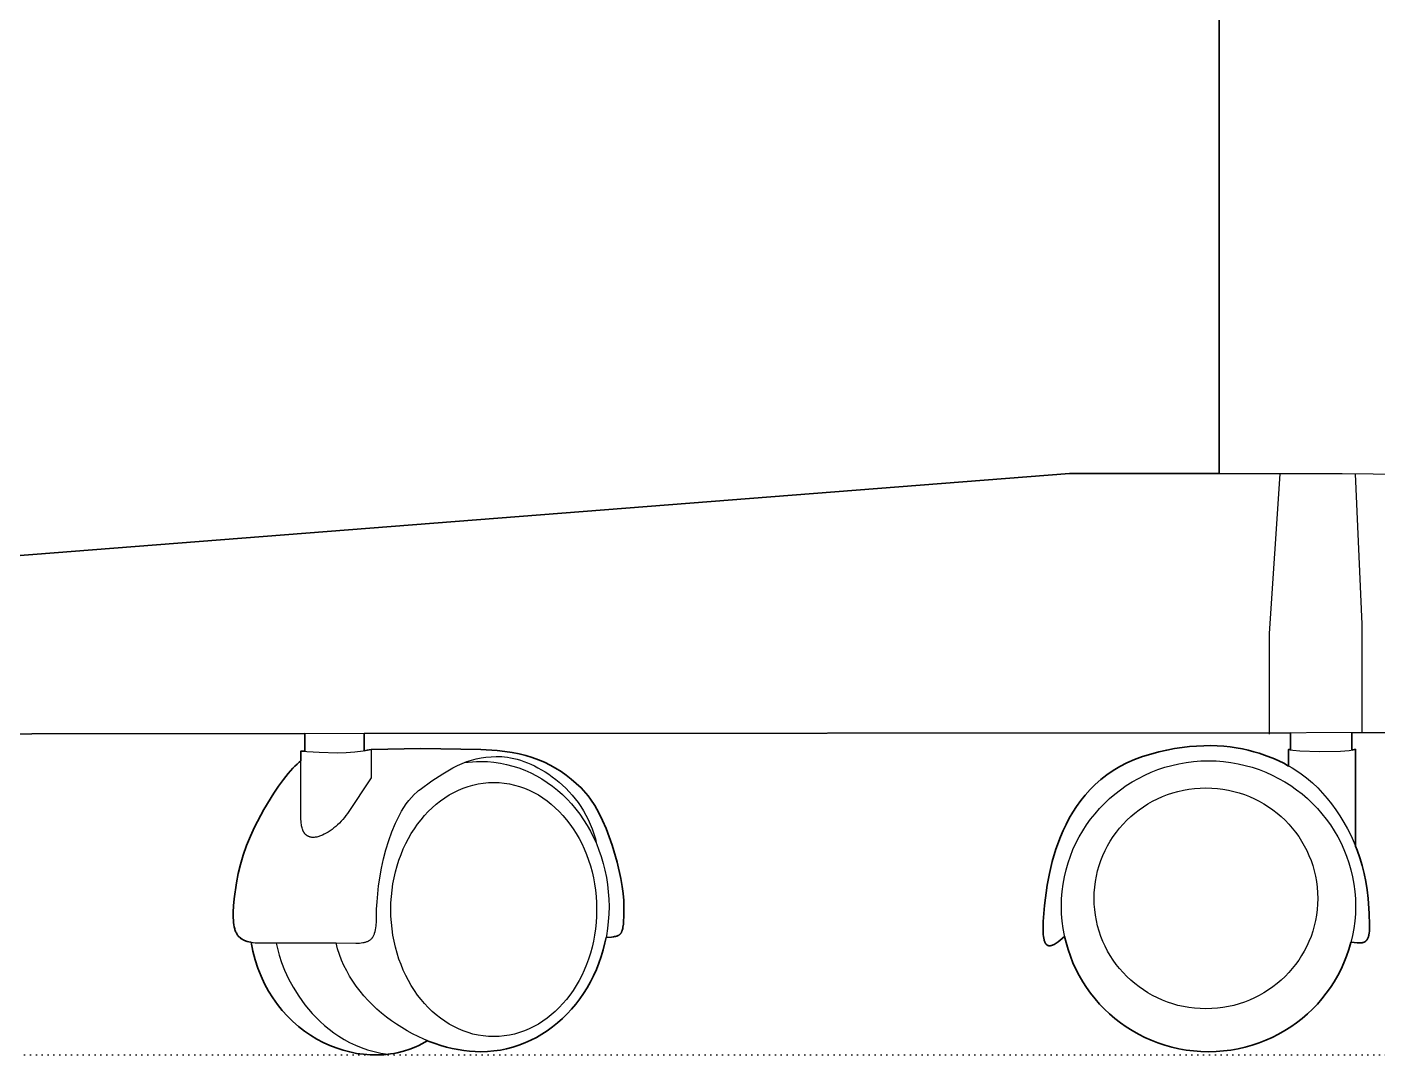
# Model space of a CAD drawing. Header units: millimetres. Extents: x 0 to 1824, y -1116 to 893.
# Drawn here: x 168.7 to 422.1, y -1115 to -922.3 of the extents above; entities that cross this region are included whole.
import ezdxf

# ---------------------------------------------------------------- set-up
doc = ezdxf.new("R2010")
doc.units = ezdxf.units.MM
doc.linetypes.add('Dots', pattern=[1, 0, -1])
doc.layers.add('Blocks', color=7, linetype='Continuous')
for name, color, linetype, lineweight, true_color in [('Blocks$Inner', 7, 'Continuous', 25, 0x007f00), ('Blocks$Outline', 7, 'Continuous', 35, 0xff3f3f), ('Groud', 7, 'Dots', 25, 0x243775)]:
    doc.layers.add(name, color=color, linetype=linetype, lineweight=lineweight, true_color=true_color)

# ---------------------------------------------------------------- blocks, each defined once
blk = doc.blocks.new('Oxford Low Office Chair Back')
at = {"layer": 'Blocks$Inner'}
for p, q in [((392.3, 109.02), (392.3, 222.69)), ((220.87, 56.92), (220.87, 60.24)), ((232, 57.03), (232, 60.24)), ((405.34, 54.16), (405.34, 57.28)), ((417.89, 57.28), (417.89, 39.14)), ((277.34, 22.04), (278.34, 22.1)), ((363.33, 22.21), (362.52, 21.53))]:
    blk.add_line(p, q, dxfattribs=at)
for points in [[(707.2, 60.63), (110.06, 60.14)], [(113.78, 89.42), (364.22, 109.02), (415.41, 109.02), (444.48, 108.71)], [(401.74, 60.14), (401.74, 79), (403.73, 108.95)], [(419.13, 60.55), (419.13, 80.73), (417.89, 108.95)], [(405.72, 57.19), (405.72, 60.38)], [(417.21, 57.16), (417.21, 60.39)], [(220.12, 55.14), (219.76, 54.86), (219.39, 54.53), (218.99, 54.15), (218.58, 53.73), (217.73, 52.77), (216.84, 51.66), (215.92, 50.41), (215, 49.05), (213.16, 46.02), (211.43, 42.71), (210.65, 40.98), (209.93, 39.23), (209.29, 37.47), (208.75, 35.71), (208.32, 33.98), (208.01, 32.28), (207.61, 29.23), (207.49, 27.92), (207.42, 26.75), (207.42, 25.71), (207.44, 25.24), (207.48, 24.8), (207.53, 24.38), (207.6, 24), (207.64, 23.81), (207.69, 23.64), (207.74, 23.47), (207.8, 23.31), (207.86, 23.15), (207.93, 23), (208, 22.86), (208.07, 22.72), (208.16, 22.59), (208.24, 22.47), (208.33, 22.35), (208.43, 22.23), (208.53, 22.13), (208.64, 22.02), (208.75, 21.93), (208.87, 21.84), (208.99, 21.75), (209.12, 21.67), (209.26, 21.59), (209.4, 21.52), (209.54, 21.46), (209.7, 21.4), (209.86, 21.34), (210.02, 21.29), (210.37, 21.2), (210.74, 21.13), (211.13, 21.07), (211.56, 21.03), (212.48, 20.99), (226.71, 20.99), (230.38, 20.96), (231.08, 20.98), (231.4, 21.01), (231.7, 21.05), (231.98, 21.1), (232.11, 21.13), (232.24, 21.16), (232.36, 21.2), (232.48, 21.24), (232.6, 21.28), (232.71, 21.33), (232.81, 21.38), (232.86, 21.41), (232.92, 21.44), (233.01, 21.5), (233.04, 21.52), (233.06, 21.53), (233.11, 21.57), (233.2, 21.64), (233.28, 21.72), (233.36, 21.8), (233.44, 21.89), (233.48, 21.94), (233.52, 21.98), (233.59, 22.08), (233.65, 22.19), (233.71, 22.3), (233.77, 22.42), (233.83, 22.55), (233.88, 22.68), (233.93, 22.82), (234.02, 23.12), (234.09, 23.45), (234.15, 23.81), (234.2, 24.21), (234.26, 25.1), (234.28, 26.14), (234.31, 27.33), (234.38, 28.67), (234.69, 31.69), (235.24, 35.02), (235.61, 36.74), (236.05, 38.46), (236.57, 40.17), (237.16, 41.84), (237.83, 43.45), (238.58, 44.97), (238.99, 45.7), (239.42, 46.39), (239.87, 47.05), (240.35, 47.68), (240.85, 48.27), (241.37, 48.82), (241.91, 49.32), (242.19, 49.55), (242.48, 49.78), (244.69, 51.37), (246.7, 52.71), (247.65, 53.28), (248.57, 53.79), (249.47, 54.25), (250.35, 54.64), (251.23, 54.98), (252.11, 55.27), (252.99, 55.5), (253.89, 55.68), (254.81, 55.81), (255.76, 55.89), (256.74, 55.93), (257.76, 55.92), (258.3, 55.88), (258.86, 55.82), (259.44, 55.72), (260.04, 55.6), (260.65, 55.44), (261.28, 55.25), (261.93, 55.03), (262.58, 54.78), (263.24, 54.5), (263.91, 54.19), (264.57, 53.84), (265.25, 53.47), (265.92, 53.06), (266.58, 52.62), (267.24, 52.16), (267.9, 51.66), (268.54, 51.13), (269.18, 50.57), (269.79, 49.98), (270.4, 49.35), (270.98, 48.7), (271.54, 48.02), (272.09, 47.3), (272.6, 46.56), (273.09, 45.78), (273.55, 44.97), (273.98, 44.13), (274.37, 43.27), (274.73, 42.37), (275.05, 41.44), (275.33, 40.48), (275.57, 39.48)], [(278.34, 22.1), (278.75, 22.15), (278.94, 22.17), (279.12, 22.21), (279.28, 22.25), (279.28, 22.25), (279.28, 22.25), (279.29, 22.25), (279.29, 22.25), (279.29, 22.25), (279.29, 22.25), (279.3, 22.25), (279.3, 22.26), (279.31, 22.26), (279.31, 22.26), (279.31, 22.26), (279.32, 22.26), (279.32, 22.26), (279.32, 22.26), (279.32, 22.26), (279.33, 22.26), (279.33, 22.26), (279.34, 22.27), (279.34, 22.27), (279.34, 22.27), (279.35, 22.27), (279.35, 22.27), (279.35, 22.27), (279.35, 22.27), (279.35, 22.27), (279.36, 22.27), (279.39, 22.29), (279.43, 22.3), (279.5, 22.33), (279.54, 22.34), (279.54, 22.34), (279.54, 22.34), (279.54, 22.34), (279.55, 22.35), (279.55, 22.35), (279.55, 22.35), (279.55, 22.35), (279.56, 22.35), (279.56, 22.35), (279.56, 22.35), (279.56, 22.35), (279.56, 22.35), (279.57, 22.35), (279.57, 22.36), (279.57, 22.36), (279.57, 22.36), (279.61, 22.37), (279.64, 22.39), (279.7, 22.43), (279.76, 22.47), (279.82, 22.51), (279.85, 22.53), (279.88, 22.55), (279.88, 22.55), (279.88, 22.56), (279.88, 22.56), (279.89, 22.56), (279.89, 22.56), (279.89, 22.56), (279.89, 22.56), (279.89, 22.56), (279.89, 22.57), (279.9, 22.57), (279.9, 22.57), (279.9, 22.57), (279.9, 22.57), (279.9, 22.57), (279.9, 22.57), (279.91, 22.58), (279.93, 22.6), (279.96, 22.63), (279.98, 22.65), (280.03, 22.71), (280.08, 22.77), (280.12, 22.83), (280.17, 22.9), (280.21, 22.97), (280.25, 23.05), (280.28, 23.13), (280.32, 23.21), (280.35, 23.3), (280.38, 23.4), (280.41, 23.5), (280.46, 23.72), (280.51, 23.95), (280.58, 24.5), (280.63, 25.15), (280.66, 25.91), (280.68, 27.81), (280.65, 28.96), (280.54, 30.23), (280.36, 31.6), (280.11, 33.05), (279.42, 36.13), (278.49, 39.31), (277.94, 40.89), (277.33, 42.44), (276.67, 43.95), (275.97, 45.38), (275.21, 46.73), (274.4, 47.96), (273.99, 48.54), (273.56, 49.08), (273.12, 49.58), (272.67, 50.05), (271.75, 50.91), (270.82, 51.71), (269.87, 52.45), (268.89, 53.14), (267.88, 53.77), (266.85, 54.34), (265.77, 54.86), (264.66, 55.33), (263.5, 55.74), (262.29, 56.11), (261.04, 56.42), (259.72, 56.69), (258.35, 56.91), (256.92, 57.08), (253.85, 57.28), (242.6, 57.46), (233.29, 57.28)], [(362.52, 21.53), (362.12, 21.22), (361.73, 20.95), (361.54, 20.83), (361.35, 20.73), (361.17, 20.64), (361.09, 20.6), (361, 20.57), (360.91, 20.54), (360.83, 20.51), (360.75, 20.49), (360.67, 20.48), (360.66, 20.48), (360.66, 20.48), (360.65, 20.48), (360.65, 20.48), (360.65, 20.48), (360.65, 20.48), (360.64, 20.48), (360.64, 20.48), (360.64, 20.47), (360.64, 20.47), (360.63, 20.47), (360.63, 20.47), (360.63, 20.47), (360.63, 20.47), (360.62, 20.47), (360.62, 20.47), (360.62, 20.47), (360.62, 20.47), (360.61, 20.47), (360.61, 20.47), (360.61, 20.47), (360.61, 20.47), (360.6, 20.47), (360.6, 20.47), (360.6, 20.47), (360.6, 20.47), (360.59, 20.47), (360.59, 20.47), (360.59, 20.47), (360.59, 20.47), (360.58, 20.47), (360.58, 20.47), (360.58, 20.47), (360.58, 20.47), (360.57, 20.47), (360.57, 20.47), (360.57, 20.47), (360.57, 20.47), (360.57, 20.47), (360.56, 20.47), (360.56, 20.47), (360.56, 20.47), (360.56, 20.47), (360.55, 20.47), (360.55, 20.47), (360.51, 20.47), (360.51, 20.47), (360.51, 20.47), (360.5, 20.47), (360.5, 20.47), (360.5, 20.47), (360.5, 20.47), (360.5, 20.47), (360.49, 20.47), (360.49, 20.47), (360.49, 20.47), (360.49, 20.47), (360.48, 20.47), (360.48, 20.47), (360.48, 20.47), (360.48, 20.47), (360.47, 20.47), (360.44, 20.47), (360.4, 20.47), (360.4, 20.47), (360.39, 20.47), (360.39, 20.47), (360.39, 20.47), (360.39, 20.47), (360.39, 20.47), (360.38, 20.47), (360.38, 20.47), (360.38, 20.47), (360.38, 20.47), (360.37, 20.48), (360.37, 20.48), (360.37, 20.48), (360.37, 20.48), (360.37, 20.48), (360.36, 20.48), (360.33, 20.48), (360.29, 20.49), (360.28, 20.49), (360.28, 20.49), (360.28, 20.49), (360.28, 20.49), (360.27, 20.5), (360.26, 20.5), (360.25, 20.5), (360.24, 20.51), (360.24, 20.51), (360.23, 20.51), (360.23, 20.51), (360.23, 20.51), (360.23, 20.51), (360.23, 20.51), (360.22, 20.51), (360.22, 20.51), (360.22, 20.51), (360.22, 20.51), (360.21, 20.51), (360.21, 20.52), (360.21, 20.52), (360.21, 20.52), (360.21, 20.52), (360.2, 20.52), (360.19, 20.52), (360.17, 20.53), (360.17, 20.53), (360.17, 20.53), (360.16, 20.53), (360.16, 20.54), (360.16, 20.54), (360.16, 20.54), (360.16, 20.54), (360.15, 20.54), (360.15, 20.54), (360.15, 20.54), (360.15, 20.54), (360.14, 20.54), (360.14, 20.54), (360.14, 20.54), (360.14, 20.55), (360.14, 20.55), (360.12, 20.56), (360.11, 20.56), (360.11, 20.56), (360.11, 20.56), (360.11, 20.56), (360.1, 20.56), (360.1, 20.56), (360.1, 20.57), (360.1, 20.57), (360.1, 20.57), (360.09, 20.57), (360.09, 20.57), (360.09, 20.57), (360.09, 20.57), (360.09, 20.57), (360.08, 20.58), (360.08, 20.58), (360.08, 20.58), (360.08, 20.58), (360.08, 20.58), (360.07, 20.58), (360.07, 20.58), (360.07, 20.58), (360.07, 20.59), (360.07, 20.59), (360.06, 20.59), (360.06, 20.59), (360.06, 20.59), (360.06, 20.59), (360.06, 20.59), (360.04, 20.6), (360.04, 20.6), (360.04, 20.61), (360.03, 20.61), (360.03, 20.61), (360.03, 20.61), (360.03, 20.61), (360.03, 20.61), (360.02, 20.61), (360.02, 20.61), (360.02, 20.62), (360.02, 20.62), (360.02, 20.62), (360.01, 20.62), (360.01, 20.62), (360.01, 20.62), (360.01, 20.63), (360, 20.63), (360, 20.63), (360, 20.63), (359.99, 20.64), (359.99, 20.64), (359.99, 20.64), (359.99, 20.64), (359.99, 20.64), (359.98, 20.64), (359.98, 20.65), (359.98, 20.65), (359.98, 20.65), (359.97, 20.65), (359.97, 20.65), (359.97, 20.66), (359.97, 20.66), (359.97, 20.66), (359.96, 20.66), (359.96, 20.66), (359.93, 20.69), (359.92, 20.69), (359.92, 20.7), (359.92, 20.7), (359.92, 20.7), (359.92, 20.7), (359.9, 20.72), (359.87, 20.75), (359.85, 20.78), (359.82, 20.81), (359.81, 20.82), (359.81, 20.82), (359.81, 20.83), (359.81, 20.83), (359.8, 20.83), (359.79, 20.85), (359.77, 20.89), (359.74, 20.93), (359.71, 20.97), (359.69, 21.01), (359.67, 21.06), (359.66, 21.06), (359.66, 21.07), (359.66, 21.07), (359.66, 21.07), (359.66, 21.07), (359.66, 21.08), (359.66, 21.08), (359.65, 21.08), (359.65, 21.09), (359.65, 21.09), (359.65, 21.09), (359.65, 21.1), (359.65, 21.1), (359.65, 21.1), (359.64, 21.1), (359.64, 21.11), (359.6, 21.21), (359.56, 21.32), (359.52, 21.44), (359.48, 21.57), (359.41, 21.86), (359.36, 22.18), (359.32, 22.55), (359.29, 22.95), (359.28, 23.89), (359.32, 25.02), (359.55, 28), (360.05, 31.84), (360.47, 33.98), (361.01, 36.23), (361.7, 38.55), (362.56, 40.89), (363.06, 42.05), (363.61, 43.21), (364.21, 44.36), (364.87, 45.49), (365.58, 46.59), (366.36, 47.67), (367.19, 48.72), (368.1, 49.73), (369.07, 50.7), (370.11, 51.62), (371.22, 52.49), (372.41, 53.31), (373.67, 54.06), (375.01, 54.75), (376.44, 55.37), (377.95, 55.92), (379.49, 56.39), (381, 56.79), (382.48, 57.14), (383.93, 57.42), (385.35, 57.64), (386.73, 57.8), (388.09, 57.91), (389.41, 57.97), (390.7, 57.98), (391.96, 57.94), (393.18, 57.86), (394.38, 57.73), (395.53, 57.56), (396.66, 57.36), (397.75, 57.12), (398.81, 56.85), (399.83, 56.55), (400.82, 56.22), (402.69, 55.49), (404.41, 54.68), (405.99, 53.8), (407.42, 52.88), (408.71, 51.94), (409.84, 50.98), (410.81, 50.05), (411.7, 49.1), (412.56, 48.1), (413.39, 47.05), (414.2, 45.94), (414.97, 44.8), (415.7, 43.6), (416.4, 42.36), (417.04, 41.08), (417.65, 39.75), (418.2, 38.38), (418.7, 36.97), (419.13, 35.52), (419.51, 34.03), (419.83, 32.5), (420.08, 30.94), (420.25, 29.34), (420.46, 26.5), (420.53, 24.36), (420.51, 23.53), (420.48, 23.17), (420.44, 22.84), (420.39, 22.54), (420.36, 22.41), (420.33, 22.28), (420.29, 22.16), (420.26, 22.04), (420.24, 21.99), (420.22, 21.93), (420.17, 21.83), (420.13, 21.74), (420.08, 21.65), (420.08, 21.65), (420.07, 21.65), (420.07, 21.65), (420.07, 21.64), (420.07, 21.64), (420.07, 21.64), (420.07, 21.63), (420.06, 21.63), (420.05, 21.61), (420.02, 21.57), (419.97, 21.5), (419.94, 21.46), (419.91, 21.43), (419.88, 21.4), (419.85, 21.37), (419.82, 21.34), (419.78, 21.31), (419.75, 21.28), (419.72, 21.26), (419.68, 21.23), (419.68, 21.23), (419.68, 21.23), (419.67, 21.23), (419.67, 21.23), (419.67, 21.23), (419.67, 21.22), (419.66, 21.22), (419.66, 21.22), (419.64, 21.21), (419.63, 21.2), (419.61, 21.19), (419.57, 21.17), (419.57, 21.17), (419.56, 21.17), (419.56, 21.16), (419.56, 21.16), (419.56, 21.16), (419.56, 21.16), (419.55, 21.16), (419.55, 21.16), (419.53, 21.15), (419.49, 21.13), (419.45, 21.11), (419.41, 21.1), (419.37, 21.08), (419.33, 21.07), (419.28, 21.06), (419.24, 21.05), (419.15, 21.03), (419.05, 21.01), (418.95, 21), (418.85, 20.99), (418.64, 20.99), (418.41, 21), (418.17, 21.01), (417.05, 21.16)], [(405.34, 57.28), (405.35, 57.28), (405.35, 57.28), (405.35, 57.28), (405.35, 57.28), (405.35, 57.28), (405.36, 57.28), (405.36, 57.28), (405.36, 57.28), (405.36, 57.28), (405.36, 57.27), (405.36, 57.27), (405.37, 57.27), (405.37, 57.27), (405.37, 57.27), (405.37, 57.27), (405.37, 57.27), (405.41, 57.26), (405.48, 57.24), (405.66, 57.2), (406.13, 57.13), (407.47, 57.01), (411.15, 56.9), (415.07, 56.97), (416.7, 57.09), (417.36, 57.18), (417.64, 57.23), (417.89, 57.28)], [(250.71, 54.79), (251.48, 54.89), (252.26, 54.96), (253.05, 55), (253.85, 55.02), (255.09, 54.98), (256.31, 54.88), (257.51, 54.7), (258.69, 54.47), (259.86, 54.16), (261, 53.79), (262.11, 53.37), (263.21, 52.88), (264.27, 52.33), (265.31, 51.73), (266.31, 51.08), (267.29, 50.37), (268.23, 49.61), (269.14, 48.81), (270.01, 47.95), (270.85, 47.05), (271.64, 46.1), (272.4, 45.12), (273.11, 44.09), (273.78, 43.02), (274.41, 41.92), (274.99, 40.78), (275.52, 39.61), (276, 38.4), (276.43, 37.17), (276.81, 35.9), (277.13, 34.61), (277.4, 33.29), (277.61, 31.95), (277.76, 30.59), (277.86, 29.21), (277.89, 27.81), (277.86, 26.41), (277.76, 25.03), (277.61, 23.67), (277.4, 22.33), (277.13, 21.01), (276.81, 19.72), (276.43, 18.46), (276, 17.22), (275.52, 16.02), (274.99, 14.84), (274.41, 13.7), (273.78, 12.6), (273.11, 11.53), (272.4, 10.51), (271.64, 9.52), (270.85, 8.57), (270.01, 7.67), (269.14, 6.82), (268.23, 6.01), (267.29, 5.25), (266.31, 4.54), (265.31, 3.89), (264.27, 3.29), (263.21, 2.74), (262.11, 2.26), (261, 1.83), (259.86, 1.46), (258.69, 1.16), (257.51, 0.92), (256.31, 0.75), (255.09, 0.64), (253.85, 0.6), (252.79, 0.63), (251.73, 0.7), (250.66, 0.83), (249.58, 1), (248.5, 1.22), (247.42, 1.48), (246.34, 1.79), (245.26, 2.14), (244.19, 2.54), (243.13, 2.97), (242.08, 3.45), (241.05, 3.96), (240.03, 4.52), (239.02, 5.11), (238.04, 5.74), (237.08, 6.4), (236.15, 7.1), (235.24, 7.83), (234.36, 8.59), (233.52, 9.39), (232.71, 10.21), (231.93, 11.07), (231.2, 11.95), (230.5, 12.86), (229.85, 13.8), (229.24, 14.76), (228.69, 15.74), (228.18, 16.75), (227.73, 17.78), (227.33, 18.83), (226.99, 19.9), (226.71, 20.99)], [(243.86, 2.68), (243.33, 2.36), (242.78, 2.06), (242.23, 1.78), (241.67, 1.52), (240.52, 1.06), (239.34, 0.68), (238.13, 0.39), (237.52, 0.27), (236.9, 0.18), (235.65, 0.04), (234.39, -0.01), (233.11, 0.01), (231.84, 0.11), (230.56, 0.29), (229.28, 0.55), (228.01, 0.89), (226.75, 1.3), (225.51, 1.78), (224.28, 2.34), (223.08, 2.98), (221.91, 3.69), (220.77, 4.47), (219.66, 5.33), (218.6, 6.26), (217.58, 7.26), (216.61, 8.33), (215.7, 9.48), (214.84, 10.69), (214.04, 11.97), (213.31, 13.33), (212.65, 14.75), (212.06, 16.24), (211.55, 17.8), (211.12, 19.43), (210.78, 21.12)], [(215.49, 20.96), (215.57, 20.47), (215.69, 19.92), (216.01, 18.7), (216.47, 17.34), (217.06, 15.86), (217.79, 14.29), (218.67, 12.67), (219.7, 11.02), (220.27, 10.2), (220.87, 9.38), (221.52, 8.58), (222.21, 7.78), (222.94, 7), (223.71, 6.24), (224.52, 5.51), (225.38, 4.8), (226.28, 4.13), (227.22, 3.49), (228.21, 2.89), (229.24, 2.33), (230.32, 1.82), (231.44, 1.37), (232.61, 0.96), (233.82, 0.62), (235.09, 0.33), (236.4, 0.11)]]:
    blk.add_lwpolyline(points, dxfattribs=at)
for points in [[(233.29, 57.28), (233.29, 51.95), (228.82, 45.25), (228.55, 44.87), (228.27, 44.51), (227.97, 44.16), (227.66, 43.81), (227.34, 43.47), (227, 43.15), (226.66, 42.84), (226.31, 42.54), (225.95, 42.26), (225.59, 42.01), (225.23, 41.77), (224.87, 41.55), (224.5, 41.36), (224.15, 41.19), (223.79, 41.05), (223.62, 40.99), (223.44, 40.93), (223.27, 40.89), (223.11, 40.85), (222.94, 40.82), (222.78, 40.8), (222.62, 40.78), (222.46, 40.78), (222.3, 40.78), (222.15, 40.79), (222.01, 40.81), (221.93, 40.83), (221.86, 40.84), (221.79, 40.86), (221.72, 40.88), (221.59, 40.93), (221.52, 40.96), (221.49, 40.98), (221.49, 40.98), (221.48, 40.98), (221.48, 40.98), (221.47, 40.98), (221.47, 40.99), (221.47, 40.99), (221.46, 40.99), (221.46, 40.99), (221.44, 41), (221.44, 41), (221.43, 41.01), (221.43, 41.01), (221.43, 41.01), (221.39, 41.03), (221.39, 41.03), (221.39, 41.03), (221.38, 41.03), (221.38, 41.04), (221.37, 41.04), (221.37, 41.04), (221.37, 41.04), (221.36, 41.04), (221.33, 41.06), (221.21, 41.14), (221.15, 41.19), (221.1, 41.23), (221.04, 41.28), (220.99, 41.33), (220.93, 41.39), (220.88, 41.44), (220.88, 41.45), (220.87, 41.45), (220.87, 41.46), (220.86, 41.47), (220.83, 41.5), (220.81, 41.53), (220.8, 41.54), (220.79, 41.55), (220.79, 41.55), (220.79, 41.56), (220.79, 41.56), (220.78, 41.57), (220.74, 41.63), (220.69, 41.7), (220.65, 41.77), (220.6, 41.84), (220.58, 41.88), (220.56, 41.92), (220.52, 42), (220.49, 42.08), (220.45, 42.17), (220.38, 42.35), (220.32, 42.54), (220.27, 42.75), (220.23, 42.97), (220.19, 43.2), (220.16, 43.44), (220.14, 43.7), (220.12, 44.25), (220.12, 55.14), (220.12, 56.97), (223.56, 56.76), (226.94, 56.66), (228.59, 56.69), (230.2, 56.8), (231.77, 56.99), (232.54, 57.12)], [(417.89, 27.87), (417.86, 26.47), (417.75, 25.09), (417.57, 23.72), (417.33, 22.38), (417.02, 21.06), (416.65, 19.76), (416.22, 18.5), (415.72, 17.26), (415.17, 16.05), (414.56, 14.88), (413.9, 13.73), (413.18, 12.63), (412.41, 11.56), (411.59, 10.53), (410.73, 9.54), (409.81, 8.59), (408.86, 7.69), (407.86, 6.83), (406.81, 6.02), (405.73, 5.26), (404.61, 4.55), (403.46, 3.9), (402.27, 3.29), (401.05, 2.75), (399.8, 2.26), (398.51, 1.83), (397.21, 1.46), (395.87, 1.16), (394.51, 0.92), (393.13, 0.75), (391.73, 0.64), (390.31, 0.6), (388.89, 0.64), (387.49, 0.75), (386.11, 0.92), (384.75, 1.16), (383.42, 1.46), (382.11, 1.83), (380.83, 2.26), (379.58, 2.75), (378.36, 3.29), (377.17, 3.9), (376.01, 4.55), (374.89, 5.26), (373.81, 6.02), (372.77, 6.83), (371.77, 7.69), (370.81, 8.59), (369.9, 9.54), (369.03, 10.53), (368.21, 11.56), (367.44, 12.63), (366.73, 13.73), (366.06, 14.88), (365.45, 16.05), (364.9, 17.26), (364.41, 18.5), (363.97, 19.76), (363.6, 21.06), (363.29, 22.38), (363.05, 23.72), (362.88, 25.09), (362.77, 26.47), (362.73, 27.87), (362.77, 29.28), (362.88, 30.66), (363.05, 32.03), (363.3, 33.37), (363.6, 34.69), (363.97, 35.98), (364.41, 37.25), (364.9, 38.49), (365.45, 39.7), (366.06, 40.87), (366.73, 42.01), (367.44, 43.12), (368.21, 44.19), (369.03, 45.22), (369.9, 46.21), (370.81, 47.16), (371.77, 48.06), (372.77, 48.91), (373.81, 49.72), (374.89, 50.48), (376.01, 51.19), (377.17, 51.85), (378.36, 52.45), (379.58, 53), (380.83, 53.49), (382.11, 53.92), (383.42, 54.28), (384.75, 54.59), (386.11, 54.83), (387.49, 55), (388.89, 55.11), (390.31, 55.14), (391.73, 55.11), (393.13, 55), (394.51, 54.83), (395.87, 54.59), (397.21, 54.28), (398.51, 53.92), (399.8, 53.49), (401.05, 53), (402.27, 52.45), (403.46, 51.85), (404.61, 51.19), (405.73, 50.48), (406.81, 49.72), (407.86, 48.92), (408.86, 48.06), (409.81, 47.15), (410.73, 46.21), (411.59, 45.22), (412.41, 44.19), (413.18, 43.12), (413.9, 42.01), (414.56, 40.87), (415.17, 39.7), (415.72, 38.49), (416.22, 37.25), (416.65, 35.98), (417.02, 34.69), (417.33, 33.37), (417.57, 32.03), (417.75, 30.66), (417.86, 29.28)], [(275.57, 27.25), (275.54, 26.03), (275.47, 24.82), (275.34, 23.62), (275.17, 22.45), (274.96, 21.3), (274.7, 20.17), (274.4, 19.06), (274.05, 17.98), (273.66, 16.92), (273.24, 15.9), (272.77, 14.9), (272.27, 13.93), (271.73, 13), (271.16, 12.1), (270.55, 11.23), (269.92, 10.41), (269.25, 9.62), (268.55, 8.87), (267.82, 8.16), (267.06, 7.5), (266.28, 6.88), (265.47, 6.3), (264.64, 5.78), (263.78, 5.3), (262.91, 4.87), (262.01, 4.5), (261.09, 4.18), (260.16, 3.91), (259.21, 3.7), (258.24, 3.55), (257.26, 3.46), (256.27, 3.43), (255.28, 3.46), (254.3, 3.55), (253.33, 3.7), (252.38, 3.91), (251.45, 4.18), (250.53, 4.5), (249.64, 4.87), (248.76, 5.3), (247.91, 5.78), (247.07, 6.3), (246.27, 6.88), (245.48, 7.5), (244.73, 8.16), (244, 8.87), (243.3, 9.62), (242.63, 10.41), (241.99, 11.23), (241.38, 12.1), (240.81, 13), (240.27, 13.93), (239.77, 14.9), (239.3, 15.9), (238.88, 16.92), (238.49, 17.98), (238.15, 19.06), (237.84, 20.17), (237.58, 21.3), (237.37, 22.45), (237.2, 23.62), (237.08, 24.82), (237, 26.03), (236.98, 27.25), (237, 28.48), (237.08, 29.69), (237.2, 30.88), (237.37, 32.05), (237.58, 33.21), (237.84, 34.34), (238.15, 35.44), (238.49, 36.53), (238.88, 37.58), (239.3, 38.61), (239.77, 39.61), (240.27, 40.57), (240.81, 41.51), (241.38, 42.41), (241.99, 43.27), (242.63, 44.1), (243.3, 44.89), (244, 45.64), (244.73, 46.34), (245.48, 47.01), (246.27, 47.63), (247.07, 48.2), (247.91, 48.73), (248.76, 49.2), (249.64, 49.63), (250.53, 50.01), (251.45, 50.33), (252.38, 50.59), (253.33, 50.8), (254.3, 50.95), (255.28, 51.05), (256.27, 51.08), (257.26, 51.05), (258.24, 50.95), (259.21, 50.8), (260.16, 50.59), (261.09, 50.33), (262.01, 50.01), (262.91, 49.63), (263.78, 49.2), (264.64, 48.73), (265.47, 48.2), (266.28, 47.63), (267.06, 47.01), (267.82, 46.34), (268.55, 45.64), (269.25, 44.89), (269.92, 44.1), (270.55, 43.27), (271.16, 42.41), (271.73, 41.51), (272.27, 40.57), (272.77, 39.61), (273.24, 38.61), (273.66, 37.58), (274.05, 36.53), (274.4, 35.44), (274.7, 34.34), (274.96, 33.21), (275.17, 32.05), (275.34, 30.88), (275.47, 29.69), (275.54, 28.48)], [(410.81, 29.34), (410.78, 28.28), (410.7, 27.23), (410.57, 26.19), (410.38, 25.17), (410.15, 24.17), (409.87, 23.19), (409.54, 22.23), (409.16, 21.29), (408.74, 20.37), (408.28, 19.48), (407.77, 18.61), (407.23, 17.77), (406.64, 16.96), (406.02, 16.17), (405.36, 15.42), (404.67, 14.7), (403.94, 14.02), (403.18, 13.37), (402.38, 12.75), (401.56, 12.18), (400.71, 11.64), (399.83, 11.14), (398.93, 10.68), (398, 10.27), (397.05, 9.9), (396.07, 9.57), (395.08, 9.29), (394.06, 9.06), (393.03, 8.88), (391.98, 8.75), (390.91, 8.67), (389.83, 8.64), (388.75, 8.67), (387.69, 8.75), (386.64, 8.88), (385.61, 9.06), (384.59, 9.29), (383.6, 9.57), (382.62, 9.9), (381.67, 10.27), (380.74, 10.68), (379.84, 11.14), (378.96, 11.64), (378.11, 12.18), (377.28, 12.75), (376.49, 13.37), (375.73, 14.02), (375, 14.7), (374.31, 15.42), (373.65, 16.17), (373.02, 16.96), (372.44, 17.77), (371.89, 18.61), (371.39, 19.48), (370.93, 20.37), (370.51, 21.28), (370.13, 22.22), (369.8, 23.19), (369.52, 24.17), (369.28, 25.17), (369.1, 26.19), (368.97, 27.23), (368.88, 28.28), (368.86, 29.34), (368.88, 30.41), (368.97, 31.46), (369.1, 32.5), (369.28, 33.52), (369.52, 34.52), (369.8, 35.5), (370.13, 36.46), (370.51, 37.4), (370.93, 38.32), (371.39, 39.21), (371.89, 40.08), (372.44, 40.92), (373.03, 41.73), (373.65, 42.51), (374.31, 43.26), (375, 43.98), (375.73, 44.67), (376.49, 45.32), (377.28, 45.93), (378.11, 46.51), (378.96, 47.05), (379.84, 47.55), (380.74, 48.01), (381.67, 48.42), (382.62, 48.79), (383.6, 49.12), (384.59, 49.4), (385.61, 49.63), (386.64, 49.81), (387.69, 49.94), (388.75, 50.02), (389.83, 50.05), (390.91, 50.02), (391.98, 49.94), (393.03, 49.81), (394.06, 49.63), (395.08, 49.4), (396.07, 49.12), (397.05, 48.79), (398, 48.42), (398.93, 48.01), (399.83, 47.55), (400.71, 47.05), (401.56, 46.51), (402.38, 45.93), (403.18, 45.32), (403.94, 44.67), (404.67, 43.98), (405.36, 43.26), (406.02, 42.51), (406.64, 41.73), (407.23, 40.92), (407.77, 40.08), (408.28, 39.21), (408.74, 38.32), (409.16, 37.4), (409.54, 36.46), (409.87, 35.5), (410.15, 34.52), (410.38, 33.52), (410.57, 32.5), (410.7, 31.46), (410.78, 30.41)]]:
    blk.add_lwpolyline(points, close=True, dxfattribs=at)
at = {"layer": 'Blocks$Outline'}
for points in [[(392.3, 109.02), (392.3, 222.69)], [(113.78, 89.42), (364.22, 109.02), (392.3, 109.02)], [(220.87, 60.23), (118.37, 60.14)], [(220.87, 56.92), (220.87, 60.23)], [(405.72, 60.38), (232, 60.24)], [(232, 60.24), (232, 57.03)], [(405.72, 57.19), (405.72, 60.38)], [(588.93, 60.53), (417.21, 60.39)], [(417.21, 60.39), (417.21, 57.16)], [(220.12, 55.14), (220.12, 56.97), (220.87, 56.92)], [(232, 57.03), (232.54, 57.12), (233.29, 57.28)], [(233.29, 57.28), (242.6, 57.46), (253.85, 57.28), (256.92, 57.08), (258.35, 56.91), (259.72, 56.69), (261.04, 56.42), (262.29, 56.11), (263.5, 55.74), (264.66, 55.33), (265.77, 54.86), (266.85, 54.34), (267.88, 53.77), (268.89, 53.14), (269.87, 52.45), (270.82, 51.71), (271.75, 50.91), (272.67, 50.05), (273.12, 49.58), (273.56, 49.08), (273.99, 48.54), (274.4, 47.96), (275.21, 46.73), (275.97, 45.38), (276.67, 43.95), (277.33, 42.44), (277.94, 40.89), (278.49, 39.31), (279.42, 36.13), (280.11, 33.05), (280.36, 31.6), (280.54, 30.23), (280.65, 28.96), (280.68, 27.81), (280.66, 25.91), (280.63, 25.15), (280.58, 24.5), (280.51, 23.95), (280.46, 23.72), (280.41, 23.5), (280.38, 23.4), (280.35, 23.3), (280.32, 23.21), (280.28, 23.13), (280.25, 23.05), (280.21, 22.97), (280.17, 22.9), (280.12, 22.83), (280.08, 22.77), (280.03, 22.71), (279.98, 22.65), (279.96, 22.63), (279.93, 22.6), (279.91, 22.58), (279.9, 22.57), (279.9, 22.57), (279.9, 22.57), (279.9, 22.57), (279.9, 22.57), (279.9, 22.57), (279.89, 22.57), (279.89, 22.56), (279.89, 22.56), (279.89, 22.56), (279.89, 22.56), (279.89, 22.56), (279.88, 22.56), (279.88, 22.56), (279.88, 22.55), (279.88, 22.55), (279.85, 22.53), (279.82, 22.51), (279.76, 22.47), (279.7, 22.43), (279.64, 22.39), (279.61, 22.37), (279.57, 22.36), (279.57, 22.36), (279.57, 22.36), (279.57, 22.35), (279.56, 22.35), (279.56, 22.35), (279.56, 22.35), (279.56, 22.35), (279.56, 22.35), (279.55, 22.35), (279.55, 22.35), (279.55, 22.35), (279.55, 22.35), (279.54, 22.34), (279.54, 22.34), (279.54, 22.34), (279.54, 22.34), (279.5, 22.33), (279.43, 22.3), (279.39, 22.29), (279.36, 22.27), (279.35, 22.27), (279.35, 22.27), (279.35, 22.27), (279.35, 22.27), (279.35, 22.27), (279.34, 22.27), (279.34, 22.27), (279.34, 22.27), (279.33, 22.26), (279.33, 22.26), (279.32, 22.26), (279.32, 22.26), (279.32, 22.26), (279.32, 22.26), (279.31, 22.26), (279.31, 22.26), (279.31, 22.26), (279.3, 22.26), (279.3, 22.25), (279.29, 22.25), (279.29, 22.25), (279.29, 22.25), (279.29, 22.25), (279.28, 22.25), (279.28, 22.25), (279.28, 22.25), (279.12, 22.21), (278.94, 22.17), (278.75, 22.15), (278.34, 22.1), (277.34, 22.04)], [(363.33, 22.21), (362.52, 21.53), (362.12, 21.22), (361.73, 20.95), (361.54, 20.83), (361.35, 20.73), (361.17, 20.64), (361.09, 20.6), (361, 20.57), (360.91, 20.54), (360.83, 20.51), (360.75, 20.49), (360.67, 20.48), (360.66, 20.48), (360.66, 20.48), (360.65, 20.48), (360.65, 20.48), (360.65, 20.48), (360.65, 20.48), (360.64, 20.48), (360.64, 20.48), (360.64, 20.47), (360.64, 20.47), (360.63, 20.47), (360.63, 20.47), (360.63, 20.47), (360.63, 20.47), (360.62, 20.47), (360.62, 20.47), (360.62, 20.47), (360.62, 20.47), (360.61, 20.47), (360.61, 20.47), (360.61, 20.47), (360.61, 20.47), (360.6, 20.47), (360.6, 20.47), (360.6, 20.47), (360.6, 20.47), (360.59, 20.47), (360.59, 20.47), (360.59, 20.47), (360.59, 20.47), (360.58, 20.47), (360.58, 20.47), (360.58, 20.47), (360.58, 20.47), (360.57, 20.47), (360.57, 20.47), (360.57, 20.47), (360.57, 20.47), (360.57, 20.47), (360.56, 20.47), (360.56, 20.47), (360.56, 20.47), (360.56, 20.47), (360.55, 20.47), (360.55, 20.47), (360.51, 20.47), (360.51, 20.47), (360.51, 20.47), (360.5, 20.47), (360.5, 20.47), (360.5, 20.47), (360.5, 20.47), (360.5, 20.47), (360.49, 20.47), (360.49, 20.47), (360.49, 20.47), (360.49, 20.47), (360.48, 20.47), (360.48, 20.47), (360.48, 20.47), (360.48, 20.47), (360.47, 20.47), (360.44, 20.47), (360.4, 20.47), (360.4, 20.47), (360.39, 20.47), (360.39, 20.47), (360.39, 20.47), (360.39, 20.47), (360.39, 20.47), (360.38, 20.47), (360.38, 20.47), (360.38, 20.47), (360.38, 20.47), (360.37, 20.48), (360.37, 20.48), (360.37, 20.48), (360.37, 20.48), (360.37, 20.48), (360.36, 20.48), (360.33, 20.48), (360.29, 20.49), (360.28, 20.49), (360.28, 20.49), (360.28, 20.49), (360.28, 20.49), (360.27, 20.5), (360.26, 20.5), (360.25, 20.5), (360.24, 20.51), (360.24, 20.51), (360.23, 20.51), (360.23, 20.51), (360.23, 20.51), (360.23, 20.51), (360.23, 20.51), (360.22, 20.51), (360.22, 20.51), (360.22, 20.51), (360.22, 20.51), (360.21, 20.51), (360.21, 20.52), (360.21, 20.52), (360.21, 20.52), (360.21, 20.52), (360.2, 20.52), (360.19, 20.52), (360.17, 20.53), (360.17, 20.53), (360.17, 20.53), (360.16, 20.53), (360.16, 20.54), (360.16, 20.54), (360.16, 20.54), (360.16, 20.54), (360.15, 20.54), (360.15, 20.54), (360.15, 20.54), (360.15, 20.54), (360.14, 20.54), (360.14, 20.54), (360.14, 20.54), (360.14, 20.55), (360.14, 20.55), (360.12, 20.56), (360.11, 20.56), (360.11, 20.56), (360.11, 20.56), (360.11, 20.56), (360.1, 20.56), (360.1, 20.56), (360.1, 20.57), (360.1, 20.57), (360.1, 20.57), (360.09, 20.57), (360.09, 20.57), (360.09, 20.57), (360.09, 20.57), (360.09, 20.57), (360.08, 20.58), (360.08, 20.58), (360.08, 20.58), (360.08, 20.58), (360.08, 20.58), (360.07, 20.58), (360.07, 20.58), (360.07, 20.58), (360.07, 20.59), (360.07, 20.59), (360.06, 20.59), (360.06, 20.59), (360.06, 20.59), (360.06, 20.59), (360.06, 20.59), (360.04, 20.6), (360.04, 20.6), (360.04, 20.61), (360.03, 20.61), (360.03, 20.61), (360.03, 20.61), (360.03, 20.61), (360.03, 20.61), (360.02, 20.61), (360.02, 20.61), (360.02, 20.62), (360.02, 20.62), (360.02, 20.62), (360.01, 20.62), (360.01, 20.62), (360.01, 20.62), (360.01, 20.63), (360, 20.63), (360, 20.63), (360, 20.63), (359.99, 20.64), (359.99, 20.64), (359.99, 20.64), (359.99, 20.64), (359.99, 20.64), (359.98, 20.64), (359.98, 20.65), (359.98, 20.65), (359.98, 20.65), (359.97, 20.65), (359.97, 20.65), (359.97, 20.66), (359.97, 20.66), (359.97, 20.66), (359.96, 20.66), (359.96, 20.66), (359.93, 20.69), (359.92, 20.69), (359.92, 20.7), (359.92, 20.7), (359.92, 20.7), (359.92, 20.7), (359.9, 20.72), (359.87, 20.75), (359.85, 20.78), (359.82, 20.81), (359.81, 20.82), (359.81, 20.82), (359.81, 20.83), (359.81, 20.83), (359.8, 20.83), (359.79, 20.85), (359.77, 20.89), (359.74, 20.93), (359.71, 20.97), (359.69, 21.01), (359.67, 21.06), (359.66, 21.06), (359.66, 21.07), (359.66, 21.07), (359.66, 21.07), (359.66, 21.07), (359.66, 21.08), (359.66, 21.08), (359.65, 21.08), (359.65, 21.09), (359.65, 21.09), (359.65, 21.09), (359.65, 21.1), (359.65, 21.1), (359.65, 21.1), (359.64, 21.1), (359.64, 21.11), (359.6, 21.21), (359.56, 21.32), (359.52, 21.44), (359.48, 21.57), (359.41, 21.86), (359.36, 22.18), (359.32, 22.55), (359.29, 22.95), (359.28, 23.89), (359.32, 25.02), (359.55, 28), (360.05, 31.84), (360.47, 33.98), (361.01, 36.23), (361.7, 38.55), (362.56, 40.89), (363.06, 42.05), (363.61, 43.21), (364.21, 44.36), (364.87, 45.49), (365.58, 46.59), (366.36, 47.67), (367.19, 48.72), (368.1, 49.73), (369.07, 50.7), (370.11, 51.62), (371.22, 52.49), (372.41, 53.31), (373.67, 54.06), (375.01, 54.75), (376.44, 55.37), (377.95, 55.92), (379.49, 56.39), (381, 56.79), (382.48, 57.14), (383.93, 57.42), (385.35, 57.64), (386.73, 57.8), (388.09, 57.91), (389.41, 57.97), (390.7, 57.98), (391.96, 57.94), (393.18, 57.86), (394.38, 57.73), (395.53, 57.56), (396.66, 57.36), (397.75, 57.12), (398.81, 56.85), (399.83, 56.55), (400.82, 56.22), (402.69, 55.49), (404.41, 54.68), (405.34, 54.16)], [(405.34, 54.16), (405.34, 57.28), (405.35, 57.28), (405.35, 57.28), (405.35, 57.28), (405.35, 57.28), (405.35, 57.28), (405.36, 57.28), (405.36, 57.28), (405.36, 57.28), (405.36, 57.28), (405.36, 57.27), (405.36, 57.27), (405.37, 57.27), (405.37, 57.27), (405.37, 57.27), (405.37, 57.27), (405.37, 57.27), (405.41, 57.26), (405.48, 57.24), (405.66, 57.2), (405.72, 57.19)], [(417.21, 57.16), (417.36, 57.18), (417.64, 57.23), (417.89, 57.28), (417.89, 39.14)], [(210.78, 21.12), (210.74, 21.13), (210.37, 21.2), (210.02, 21.29), (209.86, 21.34), (209.7, 21.4), (209.54, 21.46), (209.4, 21.52), (209.26, 21.59), (209.12, 21.67), (208.99, 21.75), (208.87, 21.84), (208.75, 21.93), (208.64, 22.02), (208.53, 22.13), (208.43, 22.23), (208.33, 22.35), (208.24, 22.47), (208.16, 22.59), (208.07, 22.72), (208, 22.86), (207.93, 23), (207.86, 23.15), (207.8, 23.31), (207.74, 23.47), (207.69, 23.64), (207.64, 23.81), (207.6, 24), (207.53, 24.38), (207.48, 24.8), (207.44, 25.24), (207.42, 25.71), (207.42, 26.75), (207.49, 27.92), (207.61, 29.23), (208.01, 32.28), (208.32, 33.98), (208.75, 35.71), (209.29, 37.47), (209.93, 39.23), (210.65, 40.98), (211.43, 42.71), (213.16, 46.02), (215, 49.05), (215.92, 50.41), (216.84, 51.66), (217.73, 52.77), (218.58, 53.73), (218.99, 54.15), (219.39, 54.53), (219.76, 54.86), (220.12, 55.14)], [(417.89, 39.14), (418.2, 38.38), (418.7, 36.97), (419.13, 35.52), (419.51, 34.03), (419.83, 32.5), (420.08, 30.94), (420.25, 29.34), (420.46, 26.5), (420.53, 24.36), (420.51, 23.53), (420.48, 23.17), (420.44, 22.84), (420.39, 22.54), (420.36, 22.41), (420.33, 22.28), (420.29, 22.16), (420.26, 22.04), (420.24, 21.99), (420.22, 21.93), (420.17, 21.83), (420.13, 21.74), (420.08, 21.65), (420.08, 21.65), (420.07, 21.65), (420.07, 21.65), (420.07, 21.64), (420.07, 21.64), (420.07, 21.64), (420.07, 21.63), (420.06, 21.63), (420.05, 21.61), (420.02, 21.57), (419.97, 21.5), (419.94, 21.46), (419.91, 21.43), (419.88, 21.4), (419.85, 21.37), (419.82, 21.34), (419.78, 21.31), (419.75, 21.28), (419.72, 21.26), (419.68, 21.23), (419.68, 21.23), (419.68, 21.23), (419.67, 21.23), (419.67, 21.23), (419.67, 21.23), (419.67, 21.22), (419.66, 21.22), (419.66, 21.22), (419.64, 21.21), (419.63, 21.2), (419.61, 21.19), (419.57, 21.17), (419.57, 21.17), (419.56, 21.17), (419.56, 21.16), (419.56, 21.16), (419.56, 21.16), (419.56, 21.16), (419.55, 21.16), (419.55, 21.16), (419.53, 21.15), (419.49, 21.13), (419.45, 21.11), (419.41, 21.1), (419.37, 21.08), (419.33, 21.07), (419.28, 21.06), (419.24, 21.05), (419.15, 21.03), (419.05, 21.01), (418.95, 21), (418.85, 20.99), (418.64, 20.99), (418.41, 21), (418.17, 21.01), (417.05, 21.16)], [(243.85, 2.67), (243.33, 2.36), (242.78, 2.06), (242.23, 1.78), (241.67, 1.52), (240.52, 1.06), (239.34, 0.68), (238.13, 0.39), (237.52, 0.27), (236.9, 0.18), (235.65, 0.04), (234.39, -0.01), (233.11, 0.01), (231.84, 0.11), (230.56, 0.29), (229.28, 0.55), (228.01, 0.89), (226.75, 1.3), (225.51, 1.78), (224.28, 2.34), (223.08, 2.98), (221.91, 3.69), (220.77, 4.47), (219.66, 5.33), (218.6, 6.26), (217.58, 7.26), (216.61, 8.33), (215.7, 9.48), (214.84, 10.69), (214.04, 11.97), (213.31, 13.33), (212.65, 14.75), (212.06, 16.24), (211.55, 17.8), (211.12, 19.43), (210.78, 21.12)], [(277.34, 22.04), (277.13, 21.01), (276.81, 19.72), (276.43, 18.46), (276, 17.22), (275.52, 16.02), (274.99, 14.84), (274.41, 13.7), (273.78, 12.6), (273.11, 11.53), (272.4, 10.51), (271.64, 9.52), (270.85, 8.57), (270.01, 7.67), (269.14, 6.82), (268.23, 6.01), (267.29, 5.25), (266.31, 4.54), (265.31, 3.89), (264.27, 3.29), (263.21, 2.74), (262.11, 2.26), (261, 1.83), (259.86, 1.46), (258.69, 1.16), (257.51, 0.92), (256.31, 0.75), (255.09, 0.64), (253.85, 0.6), (252.79, 0.63), (251.73, 0.7), (250.66, 0.83), (249.58, 1), (248.5, 1.22), (247.42, 1.48), (246.34, 1.79), (245.26, 2.14), (244.19, 2.54), (243.85, 2.67)], [(417.05, 21.16), (417.02, 21.06), (416.65, 19.76), (416.22, 18.5), (415.72, 17.26), (415.17, 16.05), (414.56, 14.88), (413.9, 13.73), (413.18, 12.63), (412.41, 11.56), (411.59, 10.53), (410.73, 9.54), (409.81, 8.59), (408.86, 7.69), (407.86, 6.83), (406.81, 6.02), (405.73, 5.26), (404.61, 4.55), (403.46, 3.9), (402.27, 3.29), (401.05, 2.75), (399.8, 2.26), (398.51, 1.83), (397.21, 1.46), (395.87, 1.16), (394.51, 0.92), (393.13, 0.75), (391.73, 0.64), (390.31, 0.6), (388.89, 0.64), (387.49, 0.75), (386.11, 0.92), (384.75, 1.16), (383.42, 1.46), (382.11, 1.83), (380.83, 2.26), (379.58, 2.75), (378.36, 3.29), (377.17, 3.9), (376.01, 4.55), (374.89, 5.26), (373.81, 6.02), (372.77, 6.83), (371.77, 7.69), (370.81, 8.59), (369.9, 9.54), (369.03, 10.53), (368.21, 11.56), (367.44, 12.63), (366.73, 13.73), (366.06, 14.88), (365.45, 16.05), (364.9, 17.26), (364.41, 18.5), (363.97, 19.76), (363.6, 21.06), (363.33, 22.21)]]:
    blk.add_lwpolyline(points, dxfattribs=at)

msp = doc.modelspace()

# ---------------------------------------------------------------- linework, layer by layer
at = {"layer": 'Groud'}
msp.add_lwpolyline([(0, -1115.03), (814.04, -1115.03)], dxfattribs=at)

# ---------------------------------------------------------------- block references
at = {"layer": 'Blocks'}
msp.add_blockref('Oxford Low Office Chair Back', (0, -1115.03), dxfattribs=at)

doc.saveas('drawing.dxf')
